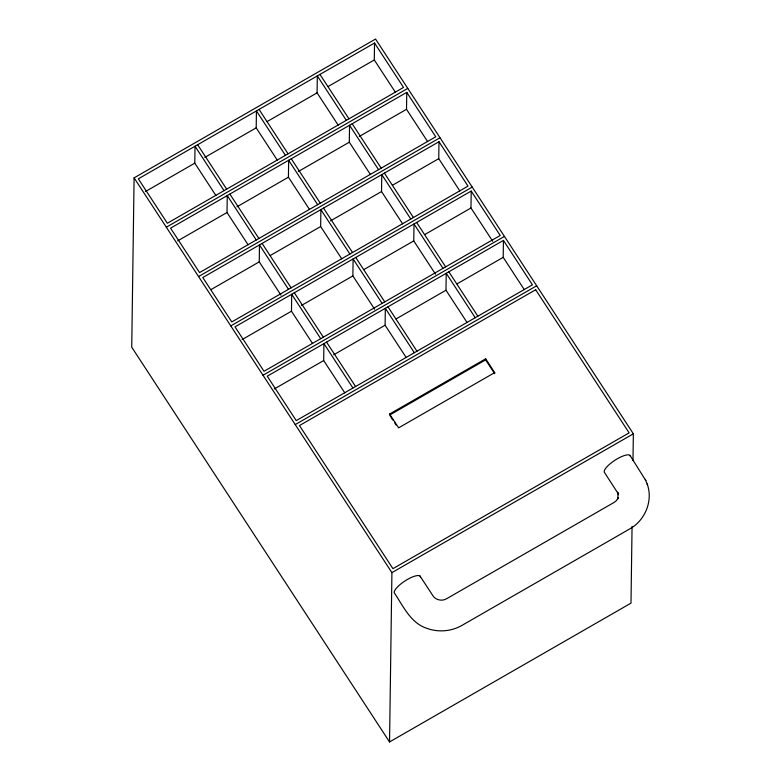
<?xml version="1.0" encoding="UTF-8"?>
<svg xmlns="http://www.w3.org/2000/svg" width="781" height="781" viewBox="0 0 781 781"><rect width="100%" height="100%" fill="white"/><g stroke="black" fill="none" stroke-linecap="round" stroke-linejoin="round"><path stroke-width="1.17" d="M632.981 460.614L633.352 433.816L375.544 39.05L134.098 177.863L131.735 347.184L389.543 741.95L630.989 603.137L632.063 526.394M215.878 195.465L194.791 163.161L195.025 146.232L224.03 190.642M248.104 244.814L227.017 212.51L227.251 195.582L256.256 239.992M277.294 160.154L256.197 127.859L256.432 110.922L285.436 155.341M280.994 295.169L259.243 261.86L259.477 244.922L288.482 289.331M309.52 209.503L288.423 177.199L288.658 160.271L317.662 204.681M312.556 343.503L291.469 311.199L291.704 294.271L320.708 338.681M338.183 125.155L317.086 92.851L317.32 75.923L346.325 120.333M341.746 258.843L320.649 226.549L320.884 209.62L349.888 254.03M344.782 392.843L323.695 360.549L323.93 343.62L352.934 388.03M370.409 174.495L349.312 142.201L349.546 125.263L378.551 169.672M374.626 309.198L352.875 275.898L353.11 258.96L382.114 303.37M395.391 92.256L374.294 59.961L374.538 43.023L138.335 178.829L167.339 223.239L403.533 87.433L374.538 43.023M402.635 223.844L381.538 191.54L381.772 174.612L410.777 219.022M406.198 357.542L385.101 325.238L385.336 308.31L414.34 352.719M389.602 414.037L389.592 415.092L485.645 359.865L485.655 358.811L389.602 414.037L398.622 427.851L494.676 372.625L485.655 358.811M389.543 741.95L391.916 572.629L134.098 177.863M427.617 141.605L406.52 109.301L406.764 92.373L170.561 228.169L199.565 272.579L435.759 136.782L406.764 92.373M435.515 274.199L413.764 240.89L413.998 223.952L443.003 268.371M459.843 190.945L438.746 158.65L438.99 141.722L202.787 277.519L231.791 321.928L467.995 186.132L438.99 141.722M467.087 322.533L445.99 290.229L446.224 273.301L475.229 317.711M492.733 241.3L470.972 207.99L471.216 191.062L235.013 326.858L264.017 371.278L500.221 235.471L471.216 191.062M494.676 372.625L494.666 373.679L485.645 359.865M524.295 289.644L503.198 257.339L503.442 240.411L267.239 376.208L296.243 420.617L532.447 284.821L503.442 240.411M145.451 191.53L194.791 163.161M204.759 157.43L256.197 127.859M267.151 121.563L317.086 92.851M328.108 86.515L374.294 59.961M166.324 227.212L407.77 88.399M177.677 240.88L227.017 212.51M236.985 206.78L288.423 177.199M298.332 171.508L349.312 142.201M359.28 136.46L406.52 109.301M198.55 276.562L439.996 137.739M210.948 289.624L259.243 261.86M270.265 255.524L320.649 226.549M330.558 220.857L381.538 191.54M392.56 185.204L438.746 158.65M230.776 325.902L472.222 187.089M242.13 339.569L291.469 311.199M301.437 305.469L352.875 275.898M363.829 269.601L413.764 240.89M424.786 234.554L470.972 207.99M263.002 375.251L504.448 236.428M274.356 388.918L323.695 360.549M333.663 354.818L385.101 325.238M396.055 318.951L445.99 290.229M457.012 283.894L503.198 257.339M295.228 424.591L536.674 285.778M391.916 572.629L633.352 433.816M630.013 455.372L645.799 480.569M319.946 74.41L348.951 118.819M352.172 123.759L381.177 168.169M384.398 173.099L413.403 217.508M416.624 222.448L445.629 266.858M448.85 271.798L477.855 316.207M259.058 109.418L288.062 153.828M291.284 158.758L320.288 203.177M323.51 208.107L352.514 252.517M355.736 257.457L384.74 301.866M387.962 306.796L416.966 351.206M390.236 416.078L392.814 420.022M394.747 422.99L396.035 424.962M197.652 144.729L226.656 189.139M229.878 194.069L258.882 238.478M262.104 243.418L291.108 287.828M294.33 292.758L323.334 337.177M326.556 342.107L355.56 386.517M420.061 576.085L432.694 595.434C435.495 600.169 442.212 601.555 446.791 598.627L613.925 502.534L616.297 500.767L618.318 497.751L617.81 498.952L618.035 493.397M618.074 493.504L604.621 472.69A15.395 4.471 -33.1 0 1 615.672 459.775A15.395 4.471 -33.1 0 1 630.433 456.485M647.137 483.956C653.326 500.348 645.282 520.058 630.277 528.63L461.483 625.669C451.106 631.497 438.268 632.425 427.09 628.432C410.835 623.209 403.386 606.476 394.669 593.404A15.395 4.471 -33.1 0 1 405.72 580.478A15.395 4.471 -33.1 0 1 420.481 577.198M645.34 479.397L647.615 485.186M535.668 289.751L299.465 425.557L392.921 568.656L629.125 432.859L535.668 289.751M618.523 494.627L617.615 492.333L618.523 494.627"/></g></svg>
